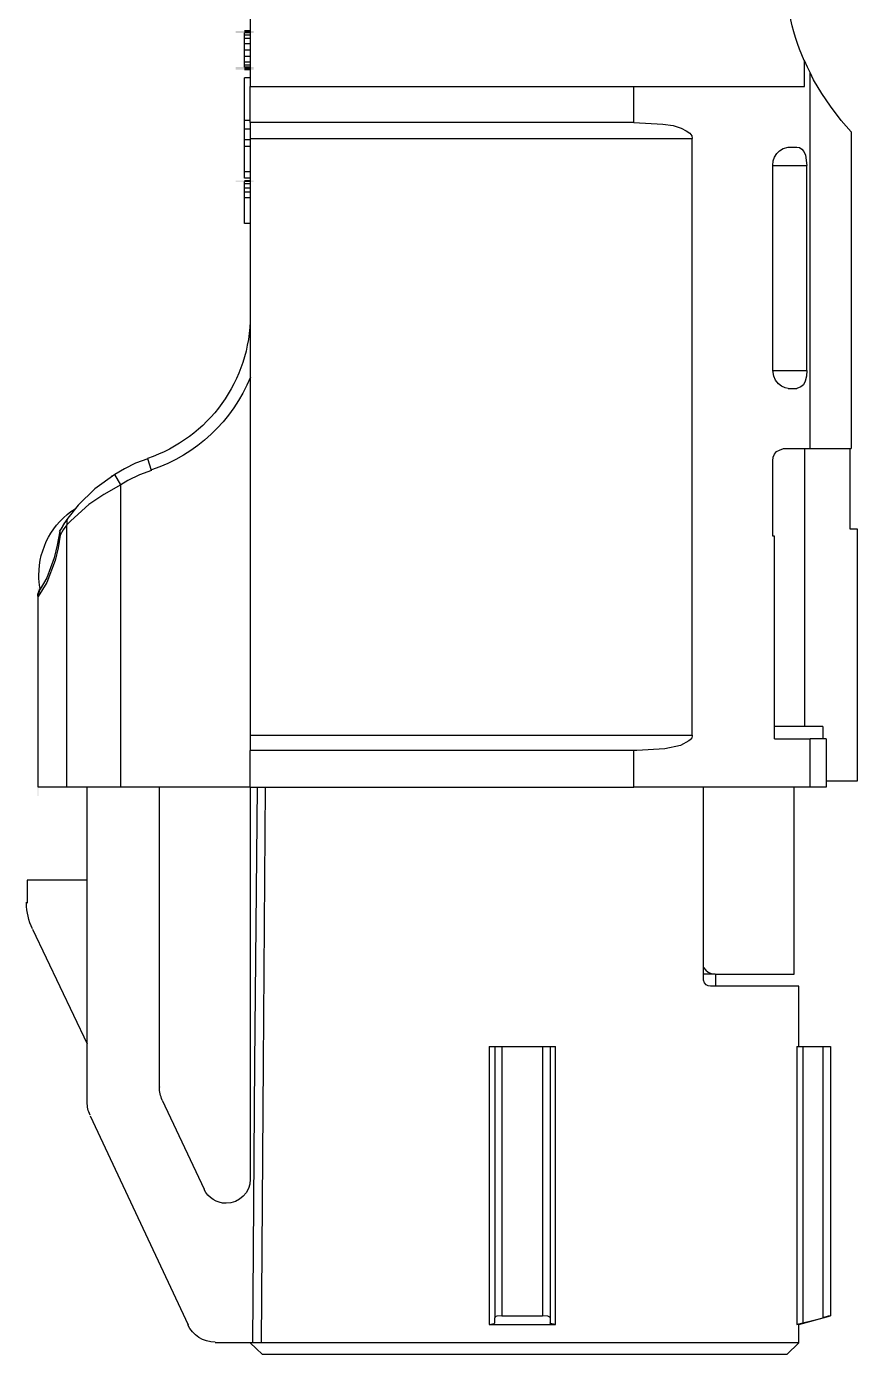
# Model space of a CAD drawing. Header units: inches. Extents: x 47316 to 59086, y 3141 to 11743.
# Drawn here: x 53473.9 to 53490.21, y 8404.27 to 8430.34 of the extents above; entities that cross this region are included whole.
import ezdxf

# ---------------------------------------------------------------- set-up
doc = ezdxf.new("R2010")
doc.units = ezdxf.units.IN
doc.header["$MEASUREMENT"] = 0
doc.layers.add('___SHELL', color=7, linetype='Continuous')

msp = doc.modelspace()

# ---------------------------------------------------------------- hatches: boundary and pattern name
at = {"layer": '___SHELL', "lineweight": -3}
h = msp.add_hatch(color=0, dxfattribs=at)
h.dxf.hatch_style = 2
h.paths.add_polyline_path([(53478.007, 8430.238), (53478.357, 8430.238), (53478.357, 8430.259), (53478.007, 8430.259)])
h = msp.add_hatch(color=0, dxfattribs=at)
h.dxf.hatch_style = 2
h.paths.add_polyline_path([(53478.007, 8430.22), (53478.357, 8430.22), (53478.357, 8430.238), (53478.007, 8430.238)])
h = msp.add_hatch(color=0, dxfattribs=at)
h.dxf.hatch_style = 2
h.paths.add_polyline_path([(53478.007, 8429.519), (53478.357, 8429.519), (53478.357, 8429.548), (53478.007, 8429.548)])
h = msp.add_hatch(color=0, dxfattribs=at)
h.dxf.hatch_style = 2
h.paths.add_polyline_path([(53478.007, 8429.497), (53478.357, 8429.497), (53478.357, 8429.519), (53478.007, 8429.519)])
h = msp.add_hatch(color=0, dxfattribs=at)
h.dxf.hatch_style = 2
h.paths.add_polyline_path([(53478.007, 8427.299), (53478.357, 8427.299), (53478.357, 8427.317), (53478.007, 8427.317)])
h = msp.add_hatch(color=0, dxfattribs=at)
h.dxf.hatch_style = 2
h.paths.add_polyline_path([(53474.121, 8419.325), (53474.121, 8418.975), (53474.131, 8418.975), (53474.131, 8419.325)])
h = msp.add_hatch(color=0, dxfattribs=at)
h.dxf.hatch_style = 2
h.paths.add_polyline_path([(53474.121, 8415.583), (53474.121, 8415.233), (53474.131, 8415.233), (53474.131, 8415.583)])

# ---------------------------------------------------------------- linework, layer by layer
at = {"layer": '___SHELL', "color": 0, "lineweight": -3}
for p, q in [((53478.29, 8433.919), (53478.29, 8429.169)), ((53478.29, 8430.259), (53478.182, 8430.259)), ((53478.29, 8430.238), (53478.182, 8430.238)), ((53478.29, 8430.22), (53478.182, 8430.22)), ((53478.182, 8430.177), (53478.182, 8430.22)), ((53478.29, 8430.177), (53478.182, 8430.177)), ((53478.182, 8430.109), (53478.182, 8430.177)), ((53478.29, 8430.109), (53478.182, 8430.109)), ((53478.182, 8430.008), (53478.182, 8430.109)), ((53478.29, 8430.008), (53478.182, 8430.008)), ((53478.182, 8429.878), (53478.182, 8430.008)), ((53478.29, 8429.878), (53478.182, 8429.878)), ((53478.182, 8429.759), (53478.182, 8429.878)), ((53478.29, 8429.759), (53478.182, 8429.759)), ((53478.182, 8429.648), (53478.182, 8429.759)), ((53478.29, 8429.648), (53478.182, 8429.648)), ((53478.182, 8429.587), (53478.182, 8429.648)), ((53478.29, 8429.587), (53478.182, 8429.587)), ((53478.182, 8429.548), (53478.182, 8429.587)), ((53478.29, 8429.548), (53478.182, 8429.548)), ((53478.29, 8429.519), (53478.182, 8429.519)), ((53478.29, 8429.497), (53478.182, 8429.497)), ((53489.17, 8429.169), (53489.17, 8429.677)), ((53489.228, 8429.548), (53489.17, 8429.677)), ((53489.279, 8429.439), (53489.228, 8429.548)), ((53489.279, 8422.057), (53489.279, 8429.439)), ((53489.35, 8429.299), (53489.279, 8429.439)), ((53478.29, 8429.339), (53478.182, 8429.339)), ((53478.182, 8428.497), (53478.182, 8429.339)), ((53489.509, 8429.029), (53489.35, 8429.299)), ((53478.29, 8429.169), (53485.82, 8429.169)), ((53478.29, 8428.458), (53478.29, 8429.169)), ((53485.82, 8428.458), (53485.82, 8429.169)), ((53485.82, 8429.169), (53489.17, 8429.169)), ((53489.681, 8428.778), (53489.509, 8429.029)), ((53489.89, 8428.497), (53489.681, 8428.778)), ((53478.182, 8428.328), (53478.182, 8428.497)), ((53478.29, 8428.497), (53478.182, 8428.497)), ((53485.82, 8428.458), (53478.29, 8428.458)), ((53478.29, 8428.458), (53478.29, 8428.148)), ((53485.82, 8428.458), (53486.389, 8428.429)), ((53486.389, 8428.429), (53486.59, 8428.399)), ((53486.59, 8428.399), (53486.749, 8428.349)), ((53490.088, 8428.278), (53489.89, 8428.497)), ((53478.29, 8428.328), (53478.182, 8428.328)), ((53478.182, 8428.119), (53478.182, 8428.328)), ((53478.29, 8428.148), (53478.29, 8416.43)), ((53478.29, 8428.148), (53486.969, 8428.148)), ((53486.749, 8428.349), (53486.85, 8428.299)), ((53486.85, 8428.299), (53486.919, 8428.249)), ((53486.919, 8428.249), (53486.961, 8428.198)), ((53486.961, 8428.198), (53486.969, 8428.148)), ((53486.969, 8416.43), (53486.969, 8428.148)), ((53490.088, 8428.278), (53490.088, 8422.057)), ((53478.29, 8428.119), (53478.182, 8428.119)), ((53478.182, 8427.989), (53478.182, 8428.119)), ((53478.29, 8427.989), (53478.182, 8427.989)), ((53478.182, 8427.489), (53478.182, 8427.989)), ((53488.63, 8427.849), (53488.681, 8427.907)), ((53488.681, 8427.907), (53488.749, 8427.95)), ((53488.749, 8427.95), (53488.85, 8427.979)), ((53488.85, 8427.979), (53489.019, 8427.979)), ((53489.019, 8427.979), (53489.07, 8427.968)), ((53489.07, 8427.968), (53489.12, 8427.939)), ((53489.12, 8427.939), (53489.16, 8427.889)), ((53489.16, 8427.889), (53489.189, 8427.817)), ((53488.548, 8427.619), (53488.559, 8427.709)), ((53488.548, 8427.619), (53489.22, 8427.619)), ((53488.548, 8423.589), (53488.548, 8427.619)), ((53488.559, 8427.709), (53488.58, 8427.778)), ((53488.58, 8427.778), (53488.63, 8427.849)), ((53489.189, 8427.817), (53489.22, 8427.619)), ((53489.22, 8423.589), (53489.22, 8427.619)), ((53478.182, 8427.367), (53478.182, 8427.489)), ((53478.29, 8427.489), (53478.182, 8427.489)), ((53478.29, 8427.367), (53478.182, 8427.367)), ((53478.29, 8427.317), (53478.182, 8427.317)), ((53478.29, 8427.299), (53478.182, 8427.299)), ((53478.182, 8427.259), (53478.182, 8427.299)), ((53478.29, 8427.259), (53478.182, 8427.259)), ((53478.182, 8427.169), (53478.182, 8427.259)), ((53478.29, 8427.169), (53478.182, 8427.169)), ((53478.182, 8427.09), (53478.182, 8427.169)), ((53478.29, 8427.09), (53478.182, 8427.09)), ((53478.182, 8426.979), (53478.182, 8427.09)), ((53478.29, 8426.979), (53478.182, 8426.979)), ((53478.182, 8426.478), (53478.182, 8426.979)), ((53478.29, 8426.478), (53478.182, 8426.478)), ((53488.548, 8423.589), (53489.22, 8423.589)), ((53488.57, 8423.478), (53488.548, 8423.589)), ((53488.599, 8423.399), (53488.57, 8423.478)), ((53489.21, 8423.478), (53489.181, 8423.378)), ((53489.22, 8423.589), (53489.21, 8423.478)), ((53488.659, 8423.327), (53488.599, 8423.399)), ((53488.72, 8423.28), (53488.659, 8423.327)), ((53488.789, 8423.248), (53488.72, 8423.28)), ((53488.85, 8423.237), (53488.789, 8423.248)), ((53488.85, 8423.237), (53489.019, 8423.237)), ((53489.099, 8423.269), (53489.019, 8423.237)), ((53489.149, 8423.309), (53489.099, 8423.269)), ((53489.181, 8423.378), (53489.149, 8423.309)), ((53488.548, 8421.819), (53488.559, 8421.888)), ((53488.559, 8421.888), (53488.58, 8421.949)), ((53488.58, 8421.949), (53488.62, 8421.999)), ((53488.62, 8421.999), (53488.681, 8422.028)), ((53488.681, 8422.028), (53488.76, 8422.057)), ((53488.76, 8422.057), (53489.279, 8422.057)), ((53489.17, 8422.057), (53489.17, 8416.599)), ((53489.279, 8422.057), (53490.088, 8422.057)), ((53490.07, 8420.478), (53490.07, 8422.057)), ((53475.822, 8421.658), (53475.631, 8421.549)), ((53476.041, 8421.769), (53475.822, 8421.658)), ((53476.28, 8421.859), (53476.041, 8421.769)), ((53476.351, 8421.629), (53476.121, 8421.539)), ((53476.351, 8421.629), (53476.28, 8421.859)), ((53488.548, 8420.338), (53488.548, 8421.819)), ((53475.631, 8421.549), (53475.24, 8421.269)), ((53475.631, 8421.549), (53475.56, 8421.51)), ((53475.75, 8421.348), (53475.631, 8421.549)), ((53475.891, 8421.428), (53475.75, 8421.348)), ((53476.121, 8421.539), (53475.891, 8421.428)), ((53475.24, 8421.269), (53474.912, 8420.949)), ((53475.42, 8421.158), (53475.121, 8420.959)), ((53475.75, 8421.348), (53475.42, 8421.158)), ((53475.75, 8415.408), (53475.75, 8421.348)), ((53474.912, 8420.949), (53474.711, 8420.689)), ((53475.121, 8420.959), (53474.771, 8420.639)), ((53474.631, 8420.578), (53474.56, 8420.449)), ((53474.65, 8420.607), (53474.602, 8420.517)), ((53474.711, 8420.689), (53474.631, 8420.578)), ((53474.711, 8420.689), (53474.692, 8420.658)), ((53474.692, 8420.658), (53474.692, 8420.629)), ((53474.771, 8420.639), (53474.692, 8420.56)), ((53474.692, 8420.629), (53474.692, 8420.56)), ((53474.552, 8420.438), (53474.502, 8420.158)), ((53474.56, 8420.359), (53474.52, 8420.11)), ((53474.602, 8420.517), (53474.541, 8420.428)), ((53474.552, 8420.438), (53474.552, 8420.42)), ((53474.552, 8420.42), (53474.552, 8420.398)), ((53474.552, 8420.398), (53474.56, 8420.359)), ((53474.621, 8420.459), (53474.56, 8420.359)), ((53474.692, 8420.56), (53474.621, 8420.459)), ((53474.692, 8415.408), (53474.692, 8420.56)), ((53488.58, 8420.338), (53488.548, 8420.338)), ((53488.58, 8416.358), (53488.58, 8420.338)), ((53490.21, 8420.478), (53490.07, 8420.478)), ((53490.21, 8415.53), (53490.21, 8420.478)), ((53474.502, 8420.158), (53474.441, 8419.909)), ((53474.52, 8420.11), (53474.462, 8419.859)), ((53474.441, 8419.909), (53474.301, 8419.52)), ((53474.462, 8419.859), (53474.301, 8419.43)), ((53474.301, 8419.43), (53474.131, 8419.15)), ((53474.152, 8419.269), (53474.131, 8419.189)), ((53474.171, 8419.298), (53474.152, 8419.269)), ((53474.301, 8419.52), (53474.171, 8419.298)), ((53474.121, 8419.15), (53474.121, 8415.408)), ((53474.131, 8419.189), (53474.131, 8419.15)), ((53474.131, 8415.408), (53474.131, 8419.15)), ((53478.29, 8416.43), (53478.29, 8416.128)), ((53478.29, 8416.43), (53486.969, 8416.43)), ((53486.969, 8416.408), (53486.95, 8416.358)), ((53486.969, 8416.43), (53486.969, 8416.408)), ((53489.17, 8416.599), (53488.58, 8416.599)), ((53489.53, 8416.599), (53489.17, 8416.599)), ((53489.53, 8416.599), (53489.53, 8416.358)), ((53486.429, 8416.16), (53485.879, 8416.128)), ((53486.739, 8416.229), (53486.429, 8416.16)), ((53486.9, 8416.318), (53486.739, 8416.229)), ((53486.95, 8416.358), (53486.9, 8416.318)), ((53488.58, 8416.358), (53489.279, 8416.358)), ((53489.599, 8416.358), (53489.279, 8416.358)), ((53489.279, 8415.408), (53489.279, 8416.358)), ((53489.599, 8416.358), (53489.599, 8415.408)), ((53485.82, 8416.128), (53478.29, 8416.128)), ((53478.29, 8415.408), (53478.29, 8416.128)), ((53485.82, 8415.408), (53485.82, 8416.128)), ((53485.879, 8416.128), (53485.82, 8416.128)), ((53474.692, 8415.408), (53474.131, 8415.408)), ((53475.75, 8415.408), (53474.692, 8415.408)), ((53475.092, 8409.209), (53475.092, 8415.408)), ((53478.29, 8415.408), (53475.75, 8415.408)), ((53476.51, 8409.508), (53476.51, 8415.408)), ((53478.29, 8415.408), (53485.82, 8415.408)), ((53478.29, 8415.408), (53478.29, 8407.709)), ((53478.38, 8409.99), (53478.431, 8415.408)), ((53478.55, 8409.99), (53478.589, 8415.408)), ((53489.279, 8415.408), (53485.82, 8415.408)), ((53487.191, 8411.619), (53487.191, 8415.408)), ((53488.969, 8411.739), (53488.969, 8415.408)), ((53489.599, 8415.408), (53489.279, 8415.408)), ((53489.599, 8415.53), (53490.21, 8415.53)), ((53475.092, 8413.58), (53473.912, 8413.58)), ((53473.912, 8413.58), (53473.912, 8413.128)), ((53474.02, 8412.62), (53475.092, 8410.368)), ((53487.191, 8411.868), (53487.231, 8411.818)), ((53487.419, 8411.739), (53487.191, 8411.739)), ((53487.231, 8411.818), (53487.281, 8411.778)), ((53487.281, 8411.778), (53487.339, 8411.749)), ((53487.339, 8411.749), (53487.419, 8411.739)), ((53487.419, 8411.739), (53488.969, 8411.739)), ((53487.429, 8411.498), (53487.429, 8411.739)), ((53487.21, 8411.569), (53487.191, 8411.619)), ((53487.239, 8411.53), (53487.21, 8411.569)), ((53487.281, 8411.508), (53487.239, 8411.53)), ((53487.329, 8411.498), (53487.281, 8411.508)), ((53489.059, 8411.498), (53487.329, 8411.498)), ((53489.059, 8410.318), (53489.059, 8411.498)), ((53482.979, 8410.318), (53482.979, 8404.859)), ((53482.979, 8410.318), (53483.09, 8410.318)), ((53483.09, 8410.318), (53483.23, 8410.318)), ((53483.09, 8410.318), (53483.09, 8404.989)), ((53483.23, 8410.318), (53484.029, 8410.318)), ((53483.23, 8410.318), (53483.23, 8405.029)), ((53484.029, 8410.318), (53484.18, 8410.318)), ((53484.029, 8410.318), (53484.029, 8405.029)), ((53484.18, 8410.318), (53484.281, 8410.318)), ((53484.18, 8410.318), (53484.18, 8404.989)), ((53484.281, 8404.859), (53484.281, 8410.318)), ((53489.019, 8410.318), (53489.019, 8404.859)), ((53489.019, 8410.318), (53489.138, 8410.318)), ((53489.138, 8410.318), (53489.53, 8410.318)), ((53489.138, 8410.318), (53489.138, 8404.888)), ((53489.53, 8410.318), (53489.681, 8410.318)), ((53489.53, 8410.318), (53489.53, 8404.989)), ((53489.681, 8410.318), (53489.681, 8405.029)), ((53478.341, 8404.5), (53478.38, 8409.99)), ((53478.51, 8404.5), (53478.55, 8409.99)), ((53477.391, 8407.508), (53476.571, 8409.259)), ((53475.15, 8408.958), (53477.071, 8404.849)), ((53483.101, 8405.01), (53483.09, 8404.989)), ((53483.09, 8404.939), (53483.09, 8404.989)), ((53483.09, 8404.888), (53483.09, 8404.939)), ((53483.13, 8405.018), (53483.101, 8405.01)), ((53483.23, 8405.029), (53483.13, 8405.018)), ((53483.23, 8405.029), (53483.63, 8405.029)), ((53483.63, 8405.029), (53484.029, 8405.029)), ((53484.13, 8405.018), (53484.029, 8405.029)), ((53484.159, 8405.01), (53484.13, 8405.018)), ((53484.169, 8405), (53484.159, 8405.01)), ((53484.18, 8405), (53484.169, 8405)), ((53484.18, 8404.989), (53484.18, 8405)), ((53484.18, 8404.989), (53484.18, 8404.939)), ((53484.18, 8404.939), (53484.18, 8404.888)), ((53489.059, 8404.859), (53489.681, 8405.029)), ((53489.138, 8404.888), (53489.329, 8404.939)), ((53489.329, 8404.939), (53489.53, 8404.989)), ((53489.638, 8405.018), (53489.53, 8404.989)), ((53489.681, 8405.029), (53489.638, 8405.018)), ((53482.979, 8404.859), (53483.05, 8404.87)), ((53482.979, 8404.859), (53484.281, 8404.859)), ((53483.05, 8404.87), (53483.079, 8404.878)), ((53483.079, 8404.878), (53483.09, 8404.888)), ((53484.18, 8404.878), (53484.18, 8404.888)), ((53484.209, 8404.87), (53484.18, 8404.878)), ((53484.281, 8404.859), (53484.209, 8404.87)), ((53489.019, 8404.859), (53489.059, 8404.87)), ((53489.059, 8404.859), (53489.019, 8404.859)), ((53489.059, 8404.87), (53489.138, 8404.888)), ((53489.059, 8404.5), (53489.059, 8404.859)), ((53478.341, 8404.5), (53477.6, 8404.5)), ((53478.29, 8404.5), (53478.41, 8404.388)), ((53478.441, 8404.5), (53478.341, 8404.5)), ((53478.51, 8404.5), (53478.441, 8404.5)), ((53489.059, 8404.5), (53478.51, 8404.5)), ((53488.821, 8404.269), (53489.059, 8404.5)), ((53478.41, 8404.388), (53478.531, 8404.269)), ((53488.821, 8404.269), (53478.531, 8404.269))]:
    msp.add_line(p, q, dxfattribs=at)
for points in [[(53489.162, 8429.677), (53488.908, 8430.265), (53488.779, 8430.902), (53488.779, 8431.545), (53488.779, 8432.193), (53488.911, 8432.831), (53489.167, 8433.421)], [(53474.166, 8419.308), (53474.15, 8419.393), (53474.142, 8419.483), (53474.142, 8419.573), (53474.142, 8420.102), (53474.409, 8420.592), (53474.854, 8420.875)], [(53474.015, 8412.625), (53473.941, 8412.784), (53473.901, 8412.958), (53473.901, 8413.133), (53473.901, 8413.151), (53473.901, 8413.154), (53473.901, 8413.138)], [(53476.563, 8409.265), (53476.528, 8409.344), (53476.51, 8409.429), (53476.51, 8409.513), (53476.51, 8409.524), (53476.51, 8409.524), (53476.51, 8409.519)], [(53478.293, 8407.709), (53478.29, 8407.447), (53478.079, 8407.238), (53477.817, 8407.238), (53477.632, 8407.238), (53477.465, 8407.344), (53477.386, 8407.511)]]:
    msp.add_open_spline(points, degree=3, knots=[0, 0, 0, 0, 1, 1, 1, 2, 2, 2, 2], dxfattribs=at)
for points in [[(53478.293, 8424.669), (53478.29, 8423.396), (53477.478, 8422.266), (53476.272, 8421.864)], [(53478.296, 8423.46), (53477.944, 8422.6), (53477.235, 8421.936), (53476.354, 8421.639)], [(53474.121, 8419.16), (53474.121, 8419.21), (53474.139, 8419.261), (53474.171, 8419.3)], [(53475.147, 8408.971), (53475.11, 8409.05), (53475.092, 8409.135), (53475.092, 8409.22)], [(53475.092, 8409.22), (53475.092, 8409.22), (53475.092, 8409.22), (53475.092, 8409.22)], [(53477.6, 8404.51), (53477.37, 8404.51), (53477.163, 8404.645), (53477.065, 8404.854)], [(53477.6, 8404.51), (53477.6, 8404.51), (53477.6, 8404.51), (53477.6, 8404.51)]]:
    msp.add_open_spline(points, degree=3, dxfattribs=at)

doc.saveas('drawing.dxf')
